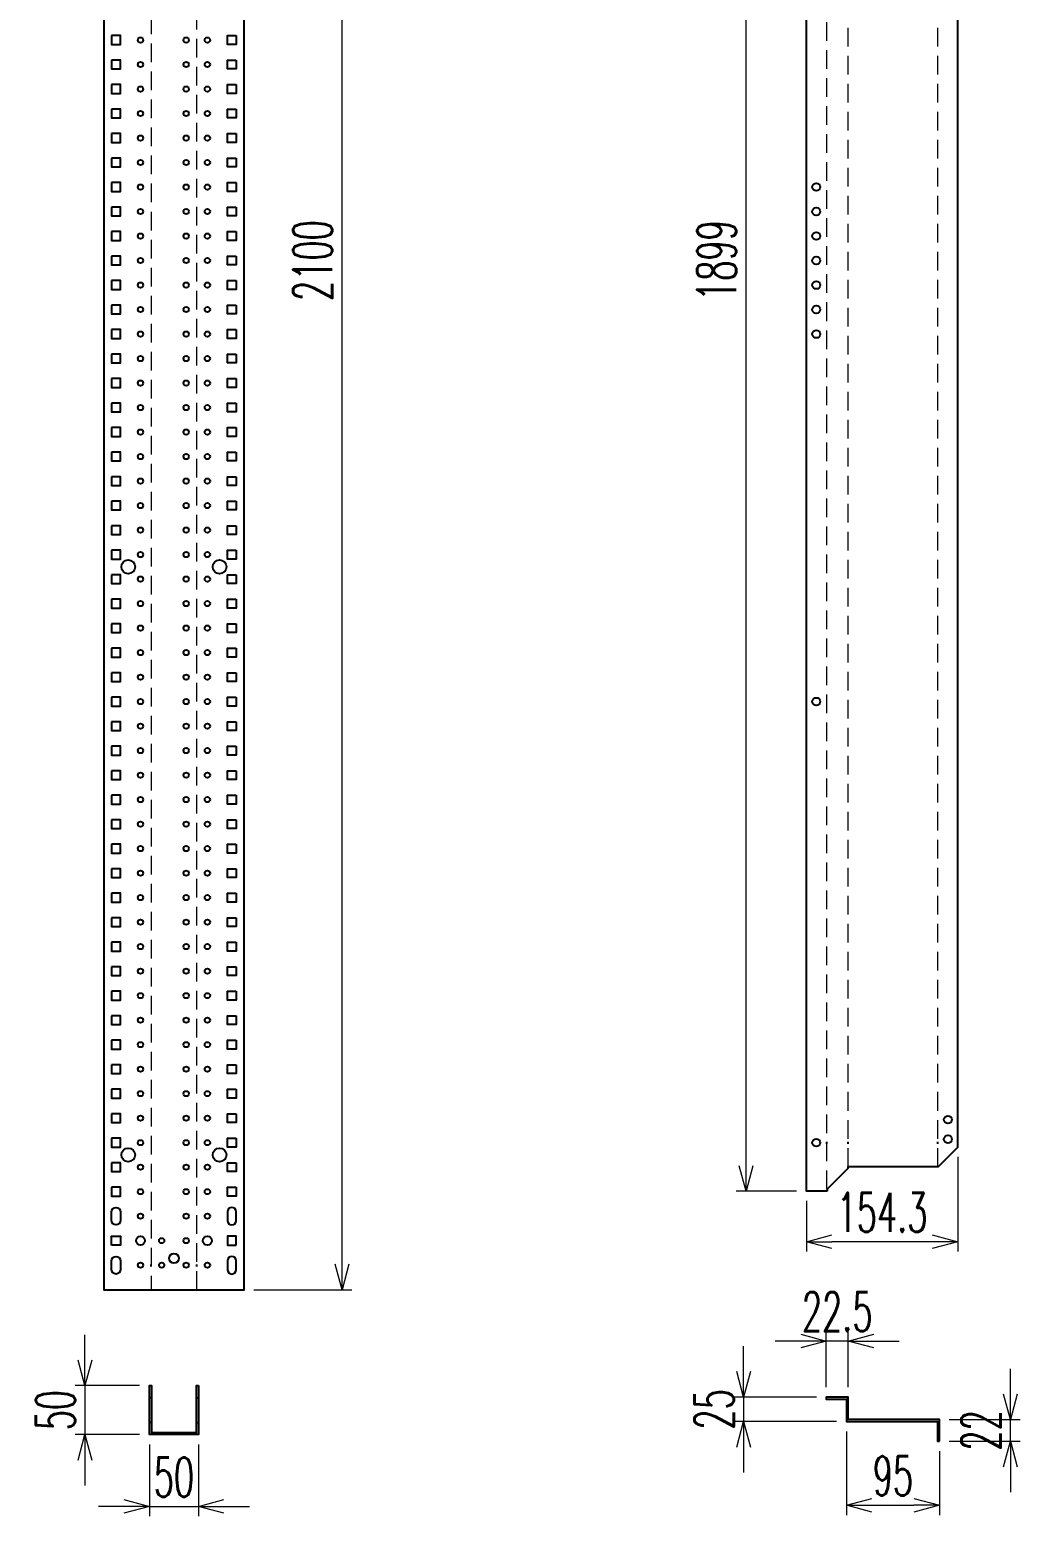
# Model space of a CAD drawing. Header units: millimetres. Extents: x 173893 to 258446, y -176540 to -123824.
# Drawn here: x 212692 to 213703, y -141398 to -139881 of the extents above; entities that cross this region are included whole.
import ezdxf

# ---------------------------------------------------------------- set-up
doc = ezdxf.new("R2010")
doc.units = ezdxf.units.MM
doc.header["$LTSCALE"] = 3
doc.linetypes.add('HIDDEN', pattern=[9.525, 6.35, -3.175])
doc.layers.add('@.DM. KÍCH THƯỚC', color=8, linetype='Continuous', transparency=0.2)
doc.layers.add('@.DM. NÉT CHÍNH', color=7, linetype='Continuous')
doc.layers.add('@.VISIBLE', color=7, linetype='Continuous')
doc.layers.add('@.DM. NÉT ĐỨT', color=8, linetype='HIDDEN', lineweight=9)
doc.styles.add('Ann_w01', font='romans.shx', dxfattribs={"width": 0.6, "bigfont": 'chineset.shx'})
doc.dimstyles.new('Dim 01_SC20', dxfattribs={"dimscale": 20, "dimtxt": 2, "dimasz": 1.3, "dimexe": 0.5, "dimexo": 0.5, "dimgap": 0.5, "dimtad": 1, "dimdec": 1, "dimzin": 12, "dimdsep": 46, "dimtxsty": 'Ann_w01', "dimblk": 'OPEN30', "dimcen": 1.5, "dimclrd": 6, "dimclre": 6, "dimclrt": 3, "dimadec": 1, "dimazin": 3, "dimtm": 1e-09, "dimtfac": 1, "dimtdec": 1, "dimtix": 1, "dimtmove": 0, "dimatfit": 3, "dimldrblk": 'OPEN30', "dimfxl": 1, "dimtolj": 1, "dimlwd": 0, "dimlwe": 0, "dimarcsym": 0})

# ---------------------------------------------------------------- blocks, each defined once
blk = doc.blocks.new('_Open30')
at = {"color": 0, "linetype": 'ByBlock', "lineweight": -2}
for p, q in [((-1, 0.268), (0, 0)), ((0, 0), (-1, -0.268)), ((0, 0), (-1, 0))]:
    blk.add_line(p, q, dxfattribs=at)
blk = doc.blocks.new('*D350')
at = {"layer": '@.DM. KÍCH THƯỚC', "color": 6, "lineweight": 0, "transparency": 16777216}
for p, q in [((212814.5, -141324.3), (212814.5, -141397.6)), ((212864.5, -141324.3), (212864.5, -141397.6)), ((212788.5, -141387.6), (212762.5, -141387.6)), ((212814.5, -141387.6), (212864.5, -141387.6)), ((212890.5, -141387.6), (212916.5, -141387.6))]:
    blk.add_line(p, q, dxfattribs=at)
at = {"layer": 'Defpoints', "color": 0, "transparency": 16777216}
for p in [(212814.5, -141314.3), (212864.5, -141314.3), (212864.5, -141387.6)]:
    blk.add_point(p, dxfattribs=at)
at = {"layer": '@.DM. KÍCH THƯỚC', "color": 6, "lineweight": 0, "transparency": 16777216, "xscale": 26, "yscale": 26, "zscale": 26}
blk.add_blockref('_Open30', (212814.5, -141387.6), dxfattribs=at)
at = {"layer": '@.DM. KÍCH THƯỚC', "color": 6, "lineweight": 0, "transparency": 16777216, "xscale": 26, "yscale": 26, "zscale": 26, "rotation": 180}
blk.add_blockref('_Open30', (212864.5, -141387.6), dxfattribs=at)
at = {"layer": '@.DM. KÍCH THƯỚC', "color": 3, "transparency": 16777216, "insert": (212839.5, -141357.6), "char_height": 40, "attachment_point": 5, "style": 'Ann_w01'}
blk.add_mtext('\\A1;50', dxfattribs=at)
blk = doc.blocks.new('*D351')
at = {"layer": '@.DM. KÍCH THƯỚC', "color": 6, "lineweight": 0, "transparency": 16777216}
for p, q in [((212748.7, -141238.3), (212748.7, -141212.3)), ((212804.5, -141264.3), (212738.7, -141264.3)), ((212748.7, -141264.3), (212748.7, -141314.3)), ((212804.5, -141314.3), (212738.7, -141314.3)), ((212748.7, -141340.3), (212748.7, -141366.3))]:
    blk.add_line(p, q, dxfattribs=at)
at = {"layer": 'Defpoints', "color": 0, "transparency": 16777216}
for p in [(212814.5, -141264.3), (212748.7, -141314.3), (212814.5, -141314.3)]:
    blk.add_point(p, dxfattribs=at)
at = {"layer": '@.DM. KÍCH THƯỚC', "color": 6, "lineweight": 0, "transparency": 16777216, "xscale": 26, "yscale": 26, "zscale": 26}
for p, rotation in [((212748.7, -141264.3), 270), ((212748.7, -141314.3), 90)]:
    blk.add_blockref('_Open30', p, dxfattribs=dict(at, rotation=rotation))
at = {"layer": '@.DM. KÍCH THƯỚC', "color": 3, "transparency": 16777216, "insert": (212718.7, -141289.3), "char_height": 40, "attachment_point": 5, "rotation": 90, "style": 'Ann_w01'}
blk.add_mtext('\\A1;50', dxfattribs=at)
blk = doc.blocks.new('*D355')
at = {"layer": '@.DM. KÍCH THƯỚC', "color": 6, "lineweight": 0, "transparency": 16777216}
for p, q in [((212921.1, -139066.4), (213021.1, -139066.4)), ((213011.1, -141140.4), (213011.1, -139092.4)), ((212921.1, -141166.4), (213021.1, -141166.4))]:
    blk.add_line(p, q, dxfattribs=at)
at = {"layer": 'Defpoints', "color": 0, "transparency": 16777216}
for p in [(212911.1, -139066.4), (213011.1, -139066.4), (212911.1, -141166.4)]:
    blk.add_point(p, dxfattribs=at)
at = {"layer": '@.DM. KÍCH THƯỚC', "color": 6, "lineweight": 0, "transparency": 16777216, "xscale": 26, "yscale": 26, "zscale": 26}
for p, rotation in [((213011.1, -139066.4), 90), ((213011.1, -141166.4), 270)]:
    blk.add_blockref('_Open30', p, dxfattribs=dict(at, rotation=rotation))
at = {"layer": '@.DM. KÍCH THƯỚC', "color": 3, "transparency": 16777216, "insert": (212981.1, -140116.4), "char_height": 40, "attachment_point": 5, "rotation": 90, "style": 'Ann_w01'}
blk.add_mtext('\\A1;2100', dxfattribs=at)
blk = doc.blocks.new('*D360')
at = {"layer": '@.DM. KÍCH THƯỚC', "color": 6, "lineweight": 0, "transparency": 16777216}
for p, q in [((213505, -141266), (213505, -141208.8)), ((213527.5, -141266), (213527.5, -141208.8)), ((213479, -141218.8), (213453, -141218.8)), ((213527.5, -141218.8), (213505, -141218.8)), ((213553.5, -141218.8), (213579.5, -141218.8))]:
    blk.add_line(p, q, dxfattribs=at)
at = {"layer": 'Defpoints', "color": 0, "transparency": 16777216}
for p in [(213505, -141218.8), (213505, -141276), (213527.5, -141276)]:
    blk.add_point(p, dxfattribs=at)
at = {"layer": '@.DM. KÍCH THƯỚC', "color": 6, "lineweight": 0, "transparency": 16777216, "xscale": 26, "yscale": 26, "zscale": 26}
blk.add_blockref('_Open30', (213505, -141218.8), dxfattribs=at)
at = {"layer": '@.DM. KÍCH THƯỚC', "color": 6, "lineweight": 0, "transparency": 16777216, "xscale": 26, "yscale": 26, "zscale": 26, "rotation": 180}
blk.add_blockref('_Open30', (213527.5, -141218.8), dxfattribs=at)
at = {"layer": '@.DM. KÍCH THƯỚC', "color": 3, "transparency": 16777216, "insert": (213516.2, -141188.8), "char_height": 40, "attachment_point": 5, "style": 'Ann_w01'}
blk.add_mtext('\\A1;22.5', dxfattribs=at)
blk = doc.blocks.new('*D361')
at = {"layer": '@.DM. KÍCH THƯỚC', "color": 6, "lineweight": 0, "transparency": 16777216}
for p, q in [((213420.6, -141250), (213420.6, -141224)), ((213495, -141276), (213410.6, -141276)), ((213420.6, -141276), (213420.6, -141301)), ((213515.5, -141301), (213410.6, -141301)), ((213420.6, -141327), (213420.6, -141353))]:
    blk.add_line(p, q, dxfattribs=at)
at = {"layer": 'Defpoints', "color": 0, "transparency": 16777216}
for p in [(213505, -141276), (213420.6, -141301), (213525.5, -141301)]:
    blk.add_point(p, dxfattribs=at)
at = {"layer": '@.DM. KÍCH THƯỚC', "color": 6, "lineweight": 0, "transparency": 16777216, "xscale": 26, "yscale": 26, "zscale": 26}
for p, rotation in [((213420.6, -141276), 270), ((213420.6, -141301), 90)]:
    blk.add_blockref('_Open30', p, dxfattribs=dict(at, rotation=rotation))
at = {"layer": '@.DM. KÍCH THƯỚC', "color": 3, "transparency": 16777216, "insert": (213390.6, -141288.5), "char_height": 40, "attachment_point": 5, "rotation": 90, "style": 'Ann_w01'}
blk.add_mtext('\\A1;25', dxfattribs=at)
blk = doc.blocks.new('*D362')
at = {"layer": '@.DM. KÍCH THƯỚC', "color": 6, "lineweight": 0, "transparency": 16777216}
for p, q in [((213525.5, -141311), (213525.5, -141396.3)), ((213620.5, -141331), (213620.5, -141396.3)), ((213551.5, -141386.3), (213594.5, -141386.3))]:
    blk.add_line(p, q, dxfattribs=at)
at = {"layer": 'Defpoints', "color": 0, "transparency": 16777216}
for p in [(213525.5, -141301), (213620.5, -141321), (213620.5, -141386.3)]:
    blk.add_point(p, dxfattribs=at)
at = {"layer": '@.DM. KÍCH THƯỚC', "color": 6, "lineweight": 0, "transparency": 16777216, "xscale": 26, "yscale": 26, "zscale": 26, "rotation": 180}
blk.add_blockref('_Open30', (213525.5, -141386.3), dxfattribs=at)
at = {"layer": '@.DM. KÍCH THƯỚC', "color": 6, "lineweight": 0, "transparency": 16777216, "xscale": 26, "yscale": 26, "zscale": 26}
blk.add_blockref('_Open30', (213620.5, -141386.3), dxfattribs=at)
at = {"layer": '@.DM. KÍCH THƯỚC', "color": 3, "transparency": 16777216, "insert": (213573, -141356.3), "char_height": 40, "attachment_point": 5, "style": 'Ann_w01'}
blk.add_mtext('\\A1;95', dxfattribs=at)
blk = doc.blocks.new('*D363')
at = {"layer": '@.DM. KÍCH THƯỚC', "color": 6, "lineweight": 0, "transparency": 16777216}
for p, q in [((213692.9, -141273), (213692.9, -141247)), ((213630.5, -141299), (213702.9, -141299)), ((213692.9, -141321), (213692.9, -141299)), ((213630.5, -141321), (213702.9, -141321)), ((213692.9, -141347), (213692.9, -141373))]:
    blk.add_line(p, q, dxfattribs=at)
at = {"layer": 'Defpoints', "color": 0, "transparency": 16777216}
for p in [(213620.5, -141299), (213692.9, -141299), (213620.5, -141321)]:
    blk.add_point(p, dxfattribs=at)
at = {"layer": '@.DM. KÍCH THƯỚC', "color": 6, "lineweight": 0, "transparency": 16777216, "xscale": 26, "yscale": 26, "zscale": 26}
for p, rotation in [((213692.9, -141299), 270), ((213692.9, -141321), 90)]:
    blk.add_blockref('_Open30', p, dxfattribs=dict(at, rotation=rotation))
at = {"layer": '@.DM. KÍCH THƯỚC', "color": 3, "transparency": 16777216, "insert": (213662.9, -141310), "char_height": 40, "attachment_point": 5, "rotation": 90, "style": 'Ann_w01'}
blk.add_mtext('\\A1;22', dxfattribs=at)
blk = doc.blocks.new('*D364')
at = {"layer": '@.DM. KÍCH THƯỚC', "color": 6, "lineweight": 0, "transparency": 16777216}
for p, q in [((213639.1, -141030.9), (213639.1, -141127.5)), ((213484.8, -141075.9), (213484.8, -141127.5)), ((213613.1, -141117.5), (213510.8, -141117.5))]:
    blk.add_line(p, q, dxfattribs=at)
at = {"layer": 'Defpoints', "color": 0, "transparency": 16777216}
for p in [(213639.1, -141020.9), (213484.8, -141065.9), (213484.8, -141117.5)]:
    blk.add_point(p, dxfattribs=at)
at = {"layer": '@.DM. KÍCH THƯỚC', "color": 6, "lineweight": 0, "transparency": 16777216, "xscale": 26, "yscale": 26, "zscale": 26, "rotation": 180}
blk.add_blockref('_Open30', (213484.8, -141117.5), dxfattribs=at)
at = {"layer": '@.DM. KÍCH THƯỚC', "color": 6, "lineweight": 0, "transparency": 16777216, "xscale": 26, "yscale": 26, "zscale": 26}
blk.add_blockref('_Open30', (213639.1, -141117.5), dxfattribs=at)
at = {"layer": '@.DM. KÍCH THƯỚC', "color": 3, "transparency": 16777216, "insert": (213561.9, -141087.5), "char_height": 40, "attachment_point": 5, "style": 'Ann_w01'}
blk.add_mtext('\\A1;154.3', dxfattribs=at)
blk = doc.blocks.new('*D365')
at = {"layer": '@.DM. KÍCH THƯỚC', "color": 6, "lineweight": 0, "transparency": 16777216}
for p, q in [((213474.8, -139166.9), (213413.2, -139166.9)), ((213423.2, -141039.9), (213423.2, -139192.9)), ((213474.8, -141065.9), (213413.2, -141065.9))]:
    blk.add_line(p, q, dxfattribs=at)
at = {"layer": 'Defpoints', "color": 0, "transparency": 16777216}
for p in [(213423.2, -139166.9), (213484.8, -139166.9), (213484.8, -141065.9)]:
    blk.add_point(p, dxfattribs=at)
at = {"layer": '@.DM. KÍCH THƯỚC', "color": 6, "lineweight": 0, "transparency": 16777216, "xscale": 26, "yscale": 26, "zscale": 26}
for p, rotation in [((213423.2, -139166.9), 90), ((213423.2, -141065.9), 270)]:
    blk.add_blockref('_Open30', p, dxfattribs=dict(at, rotation=rotation))
at = {"layer": '@.DM. KÍCH THƯỚC', "color": 3, "transparency": 16777216, "insert": (213393.2, -140116.4), "char_height": 40, "attachment_point": 5, "rotation": 90, "style": 'Ann_w01'}
blk.add_mtext('\\A1;1899', dxfattribs=at)

msp = doc.modelspace()

# ---------------------------------------------------------------- linework, layer by layer
at = {"layer": '@.DM. NÉT CHÍNH', "color": 1}
for p, q in [((213505.59, -141017.42), (213505.59, -141015.42)), ((213527.19, -141017.42), (213527.19, -141015.42)), ((213618.79, -141017.42), (213618.79, -141015.42)), ((212816.24, -141142.68), (212816.24, -141140.68)), ((212862.84, -141142.68), (212862.84, -141140.68)), ((212816.54, -141276.76), (212814.54, -141276.76)), ((212816.54, -141276.76), (212814.54, -141276.76)), ((212816.54, -141276.76), (212814.54, -141276.76)), ((212862.54, -141276.76), (212864.54, -141276.76)), ((212816.54, -141301.76), (212814.54, -141301.76)), ((212862.54, -141301.76), (212864.54, -141301.76))]:
    msp.add_line(p, q, dxfattribs=at)
at = {"layer": '@.DM. NÉT CHÍNH'}
msp.add_lwpolyline([(212767.94, -139066.4), (212767.94, -141166.4), (212911.14, -141166.4), (212911.14, -139066.4)], close=True, dxfattribs=at)
for points in [[(213505.89, -141065.9), (213484.79, -141065.9), (213484.79, -139166.9), (213505.89, -139166.9)], [(213639.09, -141020.9), (213639.09, -139211.9)], [(213639.09, -141020.9), (213619.09, -141040.9), (213526.89, -141040.9), (213526.89, -141042.9), (213505.89, -141063.9), (213505.89, -141065.9)]]:
    msp.add_lwpolyline(points, dxfattribs=at)
at = {"layer": '@.DM. NÉT CHÍNH', "color": 2}
for points in [[(212775.94, -139886.9), (212775.94, -139895.9), (212784.94, -139895.9), (212784.94, -139886.9)], [(212903.14, -139886.9), (212903.14, -139895.9), (212894.14, -139895.9), (212894.14, -139886.9)], [(212775.94, -139911.9), (212775.94, -139920.9), (212784.94, -139920.9), (212784.94, -139911.9)], [(212903.14, -139911.9), (212903.14, -139920.9), (212894.14, -139920.9), (212894.14, -139911.9)], [(212775.94, -139936.9), (212775.94, -139945.9), (212784.94, -139945.9), (212784.94, -139936.9)], [(212903.14, -139936.9), (212903.14, -139945.9), (212894.14, -139945.9), (212894.14, -139936.9)], [(212775.94, -139961.9), (212775.94, -139970.9), (212784.94, -139970.9), (212784.94, -139961.9)], [(212903.14, -139961.9), (212903.14, -139970.9), (212894.14, -139970.9), (212894.14, -139961.9)], [(212775.94, -139986.9), (212775.94, -139995.9), (212784.94, -139995.9), (212784.94, -139986.9)], [(212903.14, -139986.9), (212903.14, -139995.9), (212894.14, -139995.9), (212894.14, -139986.9)], [(212775.94, -140011.9), (212775.94, -140020.9), (212784.94, -140020.9), (212784.94, -140011.9)], [(212903.14, -140011.9), (212903.14, -140020.9), (212894.14, -140020.9), (212894.14, -140011.9)], [(212775.94, -140036.9), (212775.94, -140045.9), (212784.94, -140045.9), (212784.94, -140036.9)], [(212903.14, -140036.9), (212903.14, -140045.9), (212894.14, -140045.9), (212894.14, -140036.9)], [(212775.94, -140061.9), (212775.94, -140070.9), (212784.94, -140070.9), (212784.94, -140061.9)], [(212903.14, -140061.9), (212903.14, -140070.9), (212894.14, -140070.9), (212894.14, -140061.9)], [(212775.94, -140086.9), (212775.94, -140095.9), (212784.94, -140095.9), (212784.94, -140086.9)], [(212903.14, -140086.9), (212903.14, -140095.9), (212894.14, -140095.9), (212894.14, -140086.9)], [(212775.94, -140111.9), (212775.94, -140120.9), (212784.94, -140120.9), (212784.94, -140111.9)], [(212903.14, -140111.9), (212903.14, -140120.9), (212894.14, -140120.9), (212894.14, -140111.9)], [(212775.94, -140136.9), (212775.94, -140145.9), (212784.94, -140145.9), (212784.94, -140136.9)], [(212903.14, -140136.9), (212903.14, -140145.9), (212894.14, -140145.9), (212894.14, -140136.9)], [(212775.94, -140161.9), (212775.94, -140170.9), (212784.94, -140170.9), (212784.94, -140161.9)], [(212903.14, -140161.9), (212903.14, -140170.9), (212894.14, -140170.9), (212894.14, -140161.9)], [(212775.94, -140186.9), (212775.94, -140195.9), (212784.94, -140195.9), (212784.94, -140186.9)], [(212903.14, -140186.9), (212903.14, -140195.9), (212894.14, -140195.9), (212894.14, -140186.9)], [(212775.94, -140211.9), (212775.94, -140220.9), (212784.94, -140220.9), (212784.94, -140211.9)], [(212903.14, -140211.9), (212903.14, -140220.9), (212894.14, -140220.9), (212894.14, -140211.9)], [(212775.94, -140236.9), (212775.94, -140245.9), (212784.94, -140245.9), (212784.94, -140236.9)], [(212903.14, -140236.9), (212903.14, -140245.9), (212894.14, -140245.9), (212894.14, -140236.9)], [(212775.94, -140261.9), (212775.94, -140270.9), (212784.94, -140270.9), (212784.94, -140261.9)], [(212903.14, -140261.9), (212903.14, -140270.9), (212894.14, -140270.9), (212894.14, -140261.9)], [(212775.94, -140286.9), (212775.94, -140295.9), (212784.94, -140295.9), (212784.94, -140286.9)], [(212903.14, -140286.9), (212903.14, -140295.9), (212894.14, -140295.9), (212894.14, -140286.9)], [(212775.94, -140311.9), (212775.94, -140320.9), (212784.94, -140320.9), (212784.94, -140311.9)], [(212903.14, -140311.9), (212903.14, -140320.9), (212894.14, -140320.9), (212894.14, -140311.9)], [(212775.94, -140336.9), (212775.94, -140345.9), (212784.94, -140345.9), (212784.94, -140336.9)], [(212903.14, -140336.9), (212903.14, -140345.9), (212894.14, -140345.9), (212894.14, -140336.9)], [(212775.94, -140361.9), (212775.94, -140370.9), (212784.94, -140370.9), (212784.94, -140361.9)], [(212903.14, -140361.9), (212903.14, -140370.9), (212894.14, -140370.9), (212894.14, -140361.9)], [(212775.94, -140386.9), (212775.94, -140395.9), (212784.94, -140395.9), (212784.94, -140386.9)], [(212903.14, -140386.9), (212903.14, -140395.9), (212894.14, -140395.9), (212894.14, -140386.9)], [(212775.94, -140411.9), (212775.94, -140420.9), (212784.94, -140420.9), (212784.94, -140411.9)], [(212903.14, -140411.9), (212903.14, -140420.9), (212894.14, -140420.9), (212894.14, -140411.9)], [(212775.94, -140436.9), (212775.94, -140445.9), (212784.94, -140445.9), (212784.94, -140436.9)], [(212903.14, -140436.9), (212903.14, -140445.9), (212894.14, -140445.9), (212894.14, -140436.9)], [(212775.94, -140461.9), (212775.94, -140470.9), (212784.94, -140470.9), (212784.94, -140461.9)], [(212903.14, -140461.9), (212903.14, -140470.9), (212894.14, -140470.9), (212894.14, -140461.9)], [(212775.94, -140486.9), (212775.94, -140495.9), (212784.94, -140495.9), (212784.94, -140486.9)], [(212903.14, -140486.9), (212903.14, -140495.9), (212894.14, -140495.9), (212894.14, -140486.9)], [(212775.94, -140511.9), (212775.94, -140520.9), (212784.94, -140520.9), (212784.94, -140511.9)], [(212903.14, -140511.9), (212903.14, -140520.9), (212894.14, -140520.9), (212894.14, -140511.9)], [(212775.94, -140536.9), (212775.94, -140545.9), (212784.94, -140545.9), (212784.94, -140536.9)], [(212903.14, -140536.9), (212903.14, -140545.9), (212894.14, -140545.9), (212894.14, -140536.9)], [(212775.94, -140561.9), (212775.94, -140570.9), (212784.94, -140570.9), (212784.94, -140561.9)], [(212903.14, -140561.9), (212903.14, -140570.9), (212894.14, -140570.9), (212894.14, -140561.9)], [(212775.94, -140586.9), (212775.94, -140595.9), (212784.94, -140595.9), (212784.94, -140586.9)], [(212903.14, -140586.9), (212903.14, -140595.9), (212894.14, -140595.9), (212894.14, -140586.9)], [(212775.94, -140611.9), (212775.94, -140620.9), (212784.94, -140620.9), (212784.94, -140611.9)], [(212903.14, -140611.9), (212903.14, -140620.9), (212894.14, -140620.9), (212894.14, -140611.9)], [(212775.94, -140636.9), (212775.94, -140645.9), (212784.94, -140645.9), (212784.94, -140636.9)], [(212903.14, -140636.9), (212903.14, -140645.9), (212894.14, -140645.9), (212894.14, -140636.9)], [(212775.94, -140661.9), (212775.94, -140670.9), (212784.94, -140670.9), (212784.94, -140661.9)], [(212903.14, -140661.9), (212903.14, -140670.9), (212894.14, -140670.9), (212894.14, -140661.9)], [(212775.94, -140686.9), (212775.94, -140695.9), (212784.94, -140695.9), (212784.94, -140686.9)], [(212903.14, -140686.9), (212903.14, -140695.9), (212894.14, -140695.9), (212894.14, -140686.9)], [(212775.94, -140711.9), (212775.94, -140720.9), (212784.94, -140720.9), (212784.94, -140711.9)], [(212903.14, -140711.9), (212903.14, -140720.9), (212894.14, -140720.9), (212894.14, -140711.9)], [(212775.94, -140736.9), (212775.94, -140745.9), (212784.94, -140745.9), (212784.94, -140736.9)], [(212903.14, -140736.9), (212903.14, -140745.9), (212894.14, -140745.9), (212894.14, -140736.9)], [(212775.94, -140761.9), (212775.94, -140770.9), (212784.94, -140770.9), (212784.94, -140761.9)], [(212903.14, -140761.9), (212903.14, -140770.9), (212894.14, -140770.9), (212894.14, -140761.9)], [(212775.94, -140786.9), (212775.94, -140795.9), (212784.94, -140795.9), (212784.94, -140786.9)], [(212903.14, -140786.9), (212903.14, -140795.9), (212894.14, -140795.9), (212894.14, -140786.9)], [(212775.94, -140811.9), (212775.94, -140820.9), (212784.94, -140820.9), (212784.94, -140811.9)], [(212903.14, -140811.9), (212903.14, -140820.9), (212894.14, -140820.9), (212894.14, -140811.9)], [(212775.94, -140836.9), (212775.94, -140845.9), (212784.94, -140845.9), (212784.94, -140836.9)], [(212903.14, -140836.9), (212903.14, -140845.9), (212894.14, -140845.9), (212894.14, -140836.9)], [(212775.94, -140861.9), (212775.94, -140870.9), (212784.94, -140870.9), (212784.94, -140861.9)], [(212903.14, -140861.9), (212903.14, -140870.9), (212894.14, -140870.9), (212894.14, -140861.9)], [(212775.94, -140886.9), (212775.94, -140895.9), (212784.94, -140895.9), (212784.94, -140886.9)], [(212903.14, -140886.9), (212903.14, -140895.9), (212894.14, -140895.9), (212894.14, -140886.9)], [(212775.94, -140911.9), (212775.94, -140920.9), (212784.94, -140920.9), (212784.94, -140911.9)], [(212903.14, -140911.9), (212903.14, -140920.9), (212894.14, -140920.9), (212894.14, -140911.9)], [(212775.94, -140936.9), (212775.94, -140945.9), (212784.94, -140945.9), (212784.94, -140936.9)], [(212903.14, -140936.9), (212903.14, -140945.9), (212894.14, -140945.9), (212894.14, -140936.9)], [(212775.94, -140961.9), (212775.94, -140970.9), (212784.94, -140970.9), (212784.94, -140961.9)], [(212903.14, -140961.9), (212903.14, -140970.9), (212894.14, -140970.9), (212894.14, -140961.9)], [(212775.94, -140986.9), (212775.94, -140995.9), (212784.94, -140995.9), (212784.94, -140986.9)], [(212903.14, -140986.9), (212903.14, -140995.9), (212894.14, -140995.9), (212894.14, -140986.9)], [(212775.94, -141011.9), (212775.94, -141020.9), (212784.94, -141020.9), (212784.94, -141011.9)], [(212903.14, -141011.9), (212903.14, -141020.9), (212894.14, -141020.9), (212894.14, -141011.9)], [(212775.94, -141036.9), (212775.94, -141045.9), (212784.94, -141045.9), (212784.94, -141036.9)], [(212903.14, -141036.9), (212903.14, -141045.9), (212894.14, -141045.9), (212894.14, -141036.9)], [(212775.94, -141061.9), (212775.94, -141070.9), (212784.94, -141070.9), (212784.94, -141061.9)], [(212903.14, -141061.9), (212903.14, -141070.9), (212894.14, -141070.9), (212894.14, -141061.9)], [(212775.94, -141120.9), (212775.94, -141111.9), (212784.94, -141111.9), (212784.94, -141120.9)], [(212903.14, -141120.9), (212903.14, -141111.9), (212894.14, -141111.9), (212894.14, -141120.9)]]:
    msp.add_lwpolyline(points, close=True, dxfattribs=at)
for points in [[(212784.94, -141086.9), (212784.94, -141095.9, -1), (212775.94, -141095.9), (212775.94, -141086.9, -1)], [(212894.14, -141086.9), (212894.14, -141095.9, 1), (212903.14, -141095.9), (212903.14, -141086.9, 1)], [(212784.94, -141136.9), (212784.94, -141145.9, -1), (212775.94, -141145.9), (212775.94, -141136.9, -1)], [(212894.14, -141136.9), (212894.14, -141145.9, 1), (212903.14, -141145.9), (212903.14, -141136.9, 1)]]:
    msp.add_lwpolyline(points, format="xyb", close=True, dxfattribs=at)
at = {"layer": '@.DM. NÉT CHÍNH', "color": 1}
msp.add_lwpolyline([(212864.54, -141264.26), (212864.54, -141314.26), (212814.54, -141314.26), (212814.54, -141264.26), (212816.54, -141264.26), (212816.54, -141312.26), (212862.54, -141312.26), (212862.54, -141264.26)], close=True, dxfattribs=at)
at = {"layer": '@.DM. NÉT CHÍNH', "color": 6}
msp.add_lwpolyline([(213620.49, -141320.96), (213620.49, -141298.96), (213527.49, -141298.96), (213527.49, -141275.96), (213504.99, -141275.96), (213504.99, -141277.96), (213525.49, -141277.96), (213525.49, -141300.96), (213618.49, -141300.96), (213618.49, -141320.96)], close=True, dxfattribs=at)
at = {"layer": '@.DM. NÉT CHÍNH', "color": 2}
for centre, radius in [((212805.44, -139891.4), 2.7), ((212852.04, -139891.4), 2.7), ((212873.64, -139891.4), 2.7), ((212805.44, -139916.4), 2.7), ((212852.04, -139916.4), 2.7), ((212873.64, -139916.4), 2.7), ((212805.44, -139941.4), 2.7), ((212852.04, -139941.4), 2.7), ((212873.64, -139941.4), 2.7), ((212805.44, -139966.4), 2.7), ((212852.04, -139966.4), 2.7), ((212873.64, -139966.4), 2.7), ((212805.44, -139991.4), 2.7), ((212852.04, -139991.4), 2.7), ((212873.64, -139991.4), 2.7), ((212805.44, -140016.4), 2.7), ((212852.04, -140016.4), 2.7), ((212873.64, -140016.4), 2.7), ((212805.44, -140041.4), 2.7), ((212852.04, -140041.4), 2.7), ((212873.64, -140041.4), 2.7), ((213494.79, -140041.4), 4), ((212805.44, -140066.4), 2.7), ((212852.04, -140066.4), 2.7), ((212873.64, -140066.4), 2.7), ((213494.79, -140066.4), 4), ((212805.44, -140091.4), 2.7), ((212852.04, -140091.4), 2.7), ((212873.64, -140091.4), 2.7), ((213494.79, -140091.4), 4), ((212805.44, -140116.4), 2.7), ((212852.04, -140116.4), 2.7), ((212873.64, -140116.4), 2.7), ((213494.79, -140116.4), 4), ((212805.44, -140141.4), 2.7), ((212852.04, -140141.4), 2.7), ((212873.64, -140141.4), 2.7), ((213494.79, -140141.4), 4), ((212805.44, -140166.4), 2.7), ((212852.04, -140166.4), 2.7), ((212873.64, -140166.4), 2.7), ((213494.79, -140166.4), 4), ((212805.44, -140191.4), 2.7), ((212852.04, -140191.4), 2.7), ((212873.64, -140191.4), 2.7), ((213494.79, -140191.4), 4), ((212805.44, -140216.4), 2.7), ((212852.04, -140216.4), 2.7), ((212873.64, -140216.4), 2.7), ((212805.44, -140241.4), 2.7), ((212852.04, -140241.4), 2.7), ((212873.64, -140241.4), 2.7), ((212805.44, -140266.4), 2.7), ((212852.04, -140266.4), 2.7), ((212873.64, -140266.4), 2.7), ((212805.44, -140291.4), 2.7), ((212852.04, -140291.4), 2.7), ((212873.64, -140291.4), 2.7), ((212805.44, -140316.4), 2.7), ((212852.04, -140316.4), 2.7), ((212873.64, -140316.4), 2.7), ((212805.44, -140341.4), 2.7), ((212852.04, -140341.4), 2.7), ((212873.64, -140341.4), 2.7), ((212805.44, -140366.4), 2.7), ((212852.04, -140366.4), 2.7), ((212873.64, -140366.4), 2.7), ((212805.44, -140391.4), 2.7), ((212852.04, -140391.4), 2.7), ((212873.64, -140391.4), 2.7), ((212805.44, -140416.4), 2.7), ((212852.04, -140416.4), 2.7), ((212873.64, -140416.4), 2.7), ((212805.44, -140441.4), 2.7), ((212852.04, -140441.4), 2.7), ((212873.64, -140441.4), 2.7), ((212805.44, -140466.4), 2.7), ((212852.04, -140466.4), 2.7), ((212873.64, -140466.4), 2.7), ((212805.44, -140491.4), 2.7), ((212852.04, -140491.4), 2.7), ((212873.64, -140491.4), 2.7), ((212805.44, -140516.4), 2.7), ((212852.04, -140516.4), 2.7), ((212873.64, -140516.4), 2.7), ((212805.44, -140541.4), 2.7), ((212852.04, -140541.4), 2.7), ((212873.64, -140541.4), 2.7), ((212805.44, -140566.4), 2.7), ((212852.04, -140566.4), 2.7), ((212873.64, -140566.4), 2.7), ((213494.79, -140566.4), 4), ((212805.44, -140591.4), 2.7), ((212852.04, -140591.4), 2.7), ((212873.64, -140591.4), 2.7), ((212805.44, -140616.4), 2.7), ((212852.04, -140616.4), 2.7), ((212873.64, -140616.4), 2.7), ((212805.44, -140641.4), 2.7), ((212852.04, -140641.4), 2.7), ((212873.64, -140641.4), 2.7), ((212805.44, -140666.4), 2.7), ((212852.04, -140666.4), 2.7), ((212873.64, -140666.4), 2.7), ((212805.44, -140691.4), 2.7), ((212852.04, -140691.4), 2.7), ((212873.64, -140691.4), 2.7), ((212805.44, -140716.4), 2.7), ((212852.04, -140716.4), 2.7), ((212873.64, -140716.4), 2.7), ((212805.44, -140741.4), 2.7), ((212852.04, -140741.4), 2.7), ((212873.64, -140741.4), 2.7), ((212805.44, -140766.4), 2.7), ((212852.04, -140766.4), 2.7), ((212873.64, -140766.4), 2.7), ((212805.44, -140791.4), 2.7), ((212852.04, -140791.4), 2.7), ((212873.64, -140791.4), 2.7), ((212805.44, -140816.4), 2.7), ((212852.04, -140816.4), 2.7), ((212873.64, -140816.4), 2.7), ((212805.44, -140841.4), 2.7), ((212852.04, -140841.4), 2.7), ((212873.64, -140841.4), 2.7), ((212805.44, -140866.4), 2.7), ((212852.04, -140866.4), 2.7), ((212873.64, -140866.4), 2.7), ((212805.44, -140891.4), 2.7), ((212852.04, -140891.4), 2.7), ((212873.64, -140891.4), 2.7), ((212805.44, -140916.4), 2.7), ((212852.04, -140916.4), 2.7), ((212873.64, -140916.4), 2.7), ((212805.44, -140941.4), 2.7), ((212852.04, -140941.4), 2.7), ((212873.64, -140941.4), 2.7), ((212805.44, -140966.4), 2.7), ((212852.04, -140966.4), 2.7), ((212873.64, -140966.4), 2.7), ((212805.44, -140991.4), 2.7), ((212852.04, -140991.4), 2.7), ((212873.64, -140991.4), 2.7), ((213629.09, -140992.9), 4), ((212805.44, -141016.4), 2.7), ((212852.04, -141016.4), 2.7), ((212873.64, -141016.4), 2.7), ((213494.79, -141016.4), 4), ((213629.09, -141012.9), 4), ((212805.44, -141041.4), 2.7), ((212852.04, -141041.4), 2.7), ((212873.64, -141041.4), 2.7), ((212805.44, -141066.4), 2.7), ((212852.04, -141066.4), 2.7), ((212873.64, -141066.4), 2.7), ((212805.44, -141091.4), 2.7), ((212852.04, -141091.4), 2.7), ((212873.64, -141091.4), 2.7), ((212805.44, -141116.4), 4.5), ((212827.04, -141116.4), 2.7), ((212852.04, -141116.4), 2.7), ((212873.64, -141116.4), 4.5), ((212805.44, -141141.4), 2.7), ((212827.04, -141141.4), 2.7), ((212839.54, -141134.4), 5), ((212852.04, -141141.4), 2.7), ((212873.64, -141141.4), 2.7)]:
    msp.add_circle(centre, radius, dxfattribs=at)
at = {"layer": '@.DM. NÉT ĐỨT', "linetype": 'HIDDEN'}
for points in [[(212816.24, -139066.4), (212816.24, -141166.4)], [(212862.84, -141166.4), (212862.84, -139066.4)], [(213505.59, -141063.9), (213505.59, -139168.9)], [(213527.19, -141040.9), (213527.19, -139191.9)], [(213618.79, -141040.9), (213618.79, -139191.9)]]:
    msp.add_lwpolyline(points, dxfattribs=at)
at = {"layer": '@.VISIBLE', "color": 3}
for centre in [(212792.94, -140428.9), (212886.14, -140428.9), (212792.94, -141028.9), (212886.14, -141028.9)]:
    msp.add_circle(centre, 7, dxfattribs=at)

# ---------------------------------------------------------------- dimensions: what is measured, and where the dimension line sits
at = {"layer": '@.DM. KÍCH THƯỚC'}
for base, p1, p2, angle, picture, middle in [((213011.14, -139066.4), (212911.14, -141166.4), (212911.14, -139066.4), 90, '*D355', (212981.14, -140116.4)), ((213423.17, -139166.9), (213484.79, -141065.9), (213484.79, -139166.9), 90, '*D365', (213393.17, -140116.4)), ((212748.68, -141314.26), (212814.54, -141264.26), (212814.54, -141314.26), 90, '*D351', (212718.68, -141289.26)), ((213420.57, -141300.96), (213504.99, -141275.96), (213525.49, -141300.96), 270, '*D361', (213390.57, -141288.46)), ((213692.92, -141298.96), (213620.49, -141320.96), (213620.49, -141298.96), 270, '*D363', (213662.92, -141309.96))]:
    dim = msp.add_linear_dim(base=base, p1=p1, p2=p2, angle=angle, dimstyle='Dim 01_SC20', dxfattribs=at)
    dim.commit()
    dim.dimension.update_dxf_attribs({"geometry": picture, "text_midpoint": middle})
for base, p1, p2, picture, middle in [((213484.79, -141117.54), (213639.09, -141020.9), (213484.79, -141065.9), '*D364', (213561.94, -141087.54)), ((213504.99, -141218.82), (213527.49, -141275.96), (213504.99, -141275.96), '*D360', (213516.24, -141188.82)), ((213620.49, -141386.27), (213525.49, -141300.96), (213620.49, -141320.96), '*D362', (213572.99, -141356.27)), ((212864.54, -141387.57), (212814.54, -141314.26), (212864.54, -141314.26), '*D350', (212839.54, -141357.57))]:
    dim = msp.add_linear_dim(base=base, p1=p1, p2=p2, dimstyle='Dim 01_SC20', dxfattribs=at)
    dim.commit()
    dim.dimension.update_dxf_attribs({"geometry": picture, "text_midpoint": middle})

doc.saveas('drawing.dxf')
